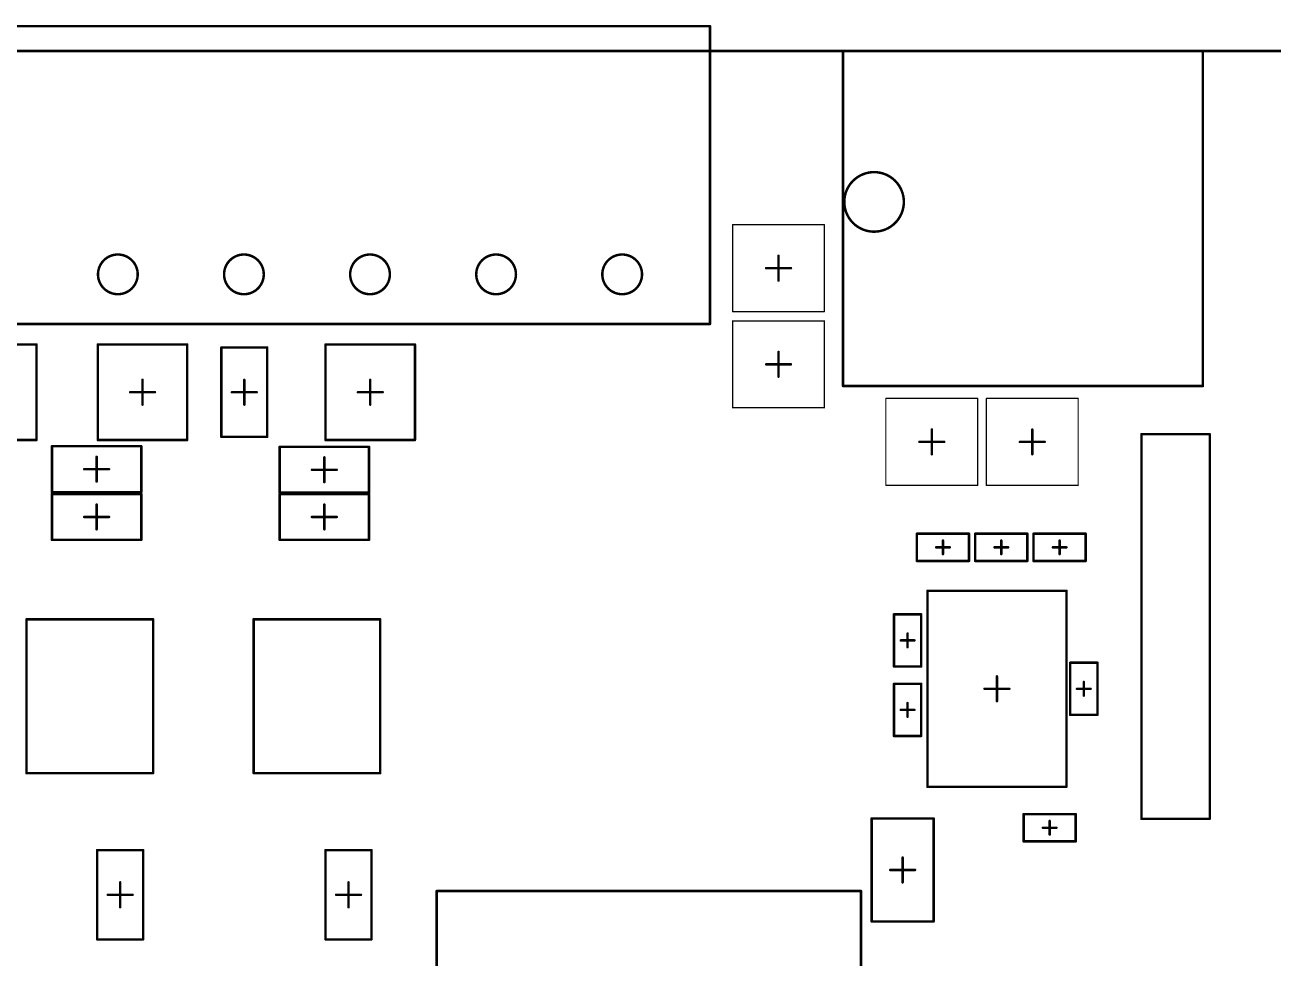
# Model space of a CAD drawing. Header units: millimetres. Extents: x 17 to 252, y 25 to 104.
# Drawn here: x 166.6 to 216.9, y 66.4 to 104.1 of the extents above; entities that cross this region are included whole.
import ezdxf

# ---------------------------------------------------------------- set-up
doc = ezdxf.new("R2010")
doc.units = ezdxf.units.MM
doc.layers.add('Mechanical1', color=6, linetype='Continuous')
doc.layers.add('Mechanical15', color=56, linetype='Continuous')

# ---------------------------------------------------------------- blocks, each defined once
blk = doc.blocks.new('AE11_0100_T000_0100_64')
at = {"layer": 'Mechanical15', "const_width": 0.1}
for points in [[(-2.9, 8.6), (-2.9, -8.5)], [(-2.9, 8.6), (20.375, 8.6)], [(20.375, 8.6), (20.375, -8.5)], [(-2.9, -8.5), (20.375, -8.5)]]:
    blk.add_lwpolyline(points, dxfattribs=at)
at = {"layer": 'Mechanical15', "const_width": 0.05}
for points in [[(-2.925, 8.6, 1), (-2.875, 8.6, 1)], [(-2.925, 8.6, 1), (-2.875, 8.6, 1)], [(20.35, 8.6, 1), (20.4, 8.6, 1)], [(20.35, 8.6, 1), (20.4, 8.6, 1)], [(-2.925, -8.5, 1), (-2.875, -8.5, 1)], [(-2.925, -8.5, 1), (-2.875, -8.5, 1)], [(20.35, -8.5, 1), (20.4, -8.5, 1)], [(20.35, -8.5, 1), (20.4, -8.5, 1)]]:
    blk.add_lwpolyline(points, format="xyb", close=True, dxfattribs=at)
blk = doc.blocks.new('TSOP65P640X120_16N_67')
at = {"layer": 'Mechanical15', "const_width": 0.1}
for points in [[(-3.95, -2.8), (-3.95, 2.8)], [(3.95, 2.8), (-3.95, 2.8)], [(3.95, -2.8), (3.95, 2.8)], [(0, -0.5), (0, 0.5)], [(0.5, 0), (-0.5, 0)], [(3.95, -2.8), (-3.95, -2.8)]]:
    blk.add_lwpolyline(points, dxfattribs=at)
at = {"layer": 'Mechanical15', "const_width": 0.05}
for points in [[(-3.975, 2.8, 1), (-3.925, 2.8, 1)], [(-3.975, 2.8, 1), (-3.925, 2.8, 1)], [(3.925, 2.8, 1), (3.975, 2.8, 1)], [(3.925, 2.8, 1), (3.975, 2.8, 1)], [(-0.025, 0.5, 1), (0.025, 0.5, 1)], [(-0.525, 0, 1), (-0.475, 0, 1)], [(0.475, 0, 1), (0.525, 0, 1)], [(-0.025, -0.5, 1), (0.025, -0.5, 1)], [(-3.975, -2.8, 1), (-3.925, -2.8, 1)], [(-3.975, -2.8, 1), (-3.925, -2.8, 1)], [(3.925, -2.8, 1), (3.975, -2.8, 1)], [(3.925, -2.8, 1), (3.975, -2.8, 1)]]:
    blk.add_lwpolyline(points, format="xyb", close=True, dxfattribs=at)
blk = doc.blocks.new('SOT95P230X111_3N_92')
at = {"layer": 'Mechanical15'}
for points, const_width in [([(1.85, 1.75), (-1.85, 1.75)], 0.05), ([(-1.85, 1.75), (-1.85, -1.75)], 0.05), ([(1.85, 1.75), (1.85, -1.75)], 0.05), ([(0, 0.5), (0, -0.5)], 0.1), ([(0.5, 0), (-0.5, 0)], 0.1), ([(1.85, -1.75), (-1.85, -1.75)], 0.05)]:
    blk.add_lwpolyline(points, dxfattribs=dict(at, const_width=const_width))
for points, const_width in [([(-1.863, 1.75, 1), (-1.838, 1.75, 1)], 0.025), ([(-1.863, 1.75, 1), (-1.838, 1.75, 1)], 0.025), ([(1.837, 1.75, 1), (1.862, 1.75, 1)], 0.025), ([(1.837, 1.75, 1), (1.862, 1.75, 1)], 0.025), ([(-0.025, 0.5, 1), (0.025, 0.5, 1)], 0.05), ([(-0.525, 0, 1), (-0.475, 0, 1)], 0.05), ([(0.475, 0, 1), (0.525, 0, 1)], 0.05), ([(-0.025, -0.5, 1), (0.025, -0.5, 1)], 0.05), ([(-1.863, -1.75, 1), (-1.838, -1.75, 1)], 0.025), ([(-1.863, -1.75, 1), (-1.838, -1.75, 1)], 0.025), ([(1.837, -1.75, 1), (1.862, -1.75, 1)], 0.025), ([(1.837, -1.75, 1), (1.862, -1.75, 1)], 0.025)]:
    blk.add_lwpolyline(points, format="xyb", close=True, dxfattribs=dict(at, const_width=const_width))
blk = doc.blocks.new('SOT95P230X111_3N_93')
at = {"layer": 'Mechanical15'}
for points, const_width in [([(1.85, 1.75), (-1.85, 1.75)], 0.05), ([(-1.85, 1.75), (-1.85, -1.75)], 0.05), ([(1.85, 1.75), (1.85, -1.75)], 0.05), ([(0, 0.5), (0, -0.5)], 0.1), ([(0.5, 0), (-0.5, 0)], 0.1), ([(1.85, -1.75), (-1.85, -1.75)], 0.05)]:
    blk.add_lwpolyline(points, dxfattribs=dict(at, const_width=const_width))
for points, const_width in [([(-1.863, 1.75, 1), (-1.838, 1.75, 1)], 0.025), ([(-1.863, 1.75, 1), (-1.838, 1.75, 1)], 0.025), ([(1.837, 1.75, 1), (1.862, 1.75, 1)], 0.025), ([(1.837, 1.75, 1), (1.862, 1.75, 1)], 0.025), ([(-0.025, 0.5, 1), (0.025, 0.5, 1)], 0.05), ([(-0.525, 0, 1), (-0.475, 0, 1)], 0.05), ([(0.475, 0, 1), (0.525, 0, 1)], 0.05), ([(-0.025, -0.5, 1), (0.025, -0.5, 1)], 0.05), ([(-1.863, -1.75, 1), (-1.838, -1.75, 1)], 0.025), ([(-1.863, -1.75, 1), (-1.838, -1.75, 1)], 0.025), ([(1.837, -1.75, 1), (1.862, -1.75, 1)], 0.025), ([(1.837, -1.75, 1), (1.862, -1.75, 1)], 0.025)]:
    blk.add_lwpolyline(points, format="xyb", close=True, dxfattribs=dict(at, const_width=const_width))
blk = doc.blocks.new('SOT95P230X111_3N_94')
at = {"layer": 'Mechanical15'}
for points, const_width in [([(1.85, 1.75), (-1.85, 1.75)], 0.05), ([(-1.85, 1.75), (-1.85, -1.75)], 0.05), ([(1.85, 1.75), (1.85, -1.75)], 0.05), ([(0, 0.5), (0, -0.5)], 0.1), ([(0.5, 0), (-0.5, 0)], 0.1), ([(1.85, -1.75), (-1.85, -1.75)], 0.05)]:
    blk.add_lwpolyline(points, dxfattribs=dict(at, const_width=const_width))
for points, const_width in [([(-1.863, 1.75, 1), (-1.838, 1.75, 1)], 0.025), ([(-1.863, 1.75, 1), (-1.838, 1.75, 1)], 0.025), ([(1.837, 1.75, 1), (1.862, 1.75, 1)], 0.025), ([(1.837, 1.75, 1), (1.862, 1.75, 1)], 0.025), ([(-0.025, 0.5, 1), (0.025, 0.5, 1)], 0.05), ([(-0.525, 0, 1), (-0.475, 0, 1)], 0.05), ([(0.475, 0, 1), (0.525, 0, 1)], 0.05), ([(-0.025, -0.5, 1), (0.025, -0.5, 1)], 0.05), ([(-1.863, -1.75, 1), (-1.838, -1.75, 1)], 0.025), ([(-1.863, -1.75, 1), (-1.838, -1.75, 1)], 0.025), ([(1.837, -1.75, 1), (1.862, -1.75, 1)], 0.025), ([(1.837, -1.75, 1), (1.862, -1.75, 1)], 0.025)]:
    blk.add_lwpolyline(points, format="xyb", close=True, dxfattribs=dict(at, const_width=const_width))
blk = doc.blocks.new('SOT95P230X111_3N_95')
at = {"layer": 'Mechanical15'}
for points, const_width in [([(1.85, 1.75), (-1.85, 1.75)], 0.05), ([(-1.85, 1.75), (-1.85, -1.75)], 0.05), ([(1.85, 1.75), (1.85, -1.75)], 0.05), ([(0, 0.5), (0, -0.5)], 0.1), ([(0.5, 0), (-0.5, 0)], 0.1), ([(1.85, -1.75), (-1.85, -1.75)], 0.05)]:
    blk.add_lwpolyline(points, dxfattribs=dict(at, const_width=const_width))
for points, const_width in [([(-1.863, 1.75, 1), (-1.838, 1.75, 1)], 0.025), ([(-1.863, 1.75, 1), (-1.838, 1.75, 1)], 0.025), ([(1.837, 1.75, 1), (1.862, 1.75, 1)], 0.025), ([(1.837, 1.75, 1), (1.862, 1.75, 1)], 0.025), ([(-0.025, 0.5, 1), (0.025, 0.5, 1)], 0.05), ([(-0.525, 0, 1), (-0.475, 0, 1)], 0.05), ([(0.475, 0, 1), (0.525, 0, 1)], 0.05), ([(-0.025, -0.5, 1), (0.025, -0.5, 1)], 0.05), ([(-1.863, -1.75, 1), (-1.838, -1.75, 1)], 0.025), ([(-1.863, -1.75, 1), (-1.838, -1.75, 1)], 0.025), ([(1.837, -1.75, 1), (1.862, -1.75, 1)], 0.025), ([(1.837, -1.75, 1), (1.862, -1.75, 1)], 0.025)]:
    blk.add_lwpolyline(points, format="xyb", close=True, dxfattribs=dict(at, const_width=const_width))
blk = doc.blocks.new('SOD65P270X115_2N_97')
at = {"layer": 'Mechanical15', "const_width": 0.1}
for points in [[(-2.075, -1.25), (-2.075, 1.25)], [(2.075, 1.25), (-2.075, 1.25)], [(2.075, -1.25), (2.075, 1.25)], [(0, -0.5), (0, 0.5)], [(0.5, 0), (-0.5, 0)], [(2.075, -1.25), (-2.075, -1.25)]]:
    blk.add_lwpolyline(points, dxfattribs=at)
at = {"layer": 'Mechanical15', "const_width": 0.05}
for points in [[(-2.1, 1.25, 1), (-2.05, 1.25, 1)], [(-2.1, 1.25, 1), (-2.05, 1.25, 1)], [(2.05, 1.25, 1), (2.1, 1.25, 1)], [(2.05, 1.25, 1), (2.1, 1.25, 1)], [(-0.025, 0.5, 1), (0.025, 0.5, 1)], [(-0.525, 0, 1), (-0.475, 0, 1)], [(0.475, 0, 1), (0.525, 0, 1)], [(-0.025, -0.5, 1), (0.025, -0.5, 1)], [(-2.1, -1.25, 1), (-2.05, -1.25, 1)], [(-2.1, -1.25, 1), (-2.05, -1.25, 1)], [(2.05, -1.25, 1), (2.1, -1.25, 1)], [(2.05, -1.25, 1), (2.1, -1.25, 1)]]:
    blk.add_lwpolyline(points, format="xyb", close=True, dxfattribs=at)
blk = doc.blocks.new('SOT90P247X115_3N_102')
at = {"layer": 'Mechanical15', "const_width": 0.1}
for points in [[(-1.925, 1.8), (-1.925, -1.8)], [(-1.925, 1.8), (1.925, 1.8)], [(1.925, 1.8), (1.925, -1.8)], [(0, 0.5), (0, -0.5)], [(-0.5, 0), (0.5, 0)], [(-1.925, -1.8), (1.925, -1.8)]]:
    blk.add_lwpolyline(points, dxfattribs=at)
at = {"layer": 'Mechanical15', "const_width": 0.05}
for points in [[(-1.95, 1.8, 1), (-1.9, 1.8, 1)], [(-1.95, 1.8, 1), (-1.9, 1.8, 1)], [(1.9, 1.8, 1), (1.95, 1.8, 1)], [(1.9, 1.8, 1), (1.95, 1.8, 1)], [(-0.025, 0.5, 1), (0.025, 0.5, 1)], [(-0.525, 0, 1), (-0.475, 0, 1)], [(0.475, 0, 1), (0.525, 0, 1)], [(-0.025, -0.5, 1), (0.025, -0.5, 1)], [(-1.95, -1.8, 1), (-1.9, -1.8, 1)], [(-1.95, -1.8, 1), (-1.9, -1.8, 1)], [(1.9, -1.8, 1), (1.95, -1.8, 1)], [(1.9, -1.8, 1), (1.95, -1.8, 1)]]:
    blk.add_lwpolyline(points, format="xyb", close=True, dxfattribs=at)
blk = doc.blocks.new('SOT90P247X115_3N_105')
at = {"layer": 'Mechanical15', "const_width": 0.1}
for points in [[(-1.925, 1.8), (-1.925, -1.8)], [(-1.925, 1.8), (1.925, 1.8)], [(1.925, 1.8), (1.925, -1.8)], [(0, 0.5), (0, -0.5)], [(-0.5, 0), (0.5, 0)], [(-1.925, -1.8), (1.925, -1.8)]]:
    blk.add_lwpolyline(points, dxfattribs=at)
at = {"layer": 'Mechanical15', "const_width": 0.05}
for points in [[(-1.95, 1.8, 1), (-1.9, 1.8, 1)], [(-1.95, 1.8, 1), (-1.9, 1.8, 1)], [(1.9, 1.8, 1), (1.95, 1.8, 1)], [(1.9, 1.8, 1), (1.95, 1.8, 1)], [(-0.025, 0.5, 1), (0.025, 0.5, 1)], [(-0.525, 0, 1), (-0.475, 0, 1)], [(0.475, 0, 1), (0.525, 0, 1)], [(-0.025, -0.5, 1), (0.025, -0.5, 1)], [(-1.95, -1.8, 1), (-1.9, -1.8, 1)], [(-1.95, -1.8, 1), (-1.9, -1.8, 1)], [(1.9, -1.8, 1), (1.95, -1.8, 1)], [(1.9, -1.8, 1), (1.95, -1.8, 1)]]:
    blk.add_lwpolyline(points, format="xyb", close=True, dxfattribs=at)
blk = doc.blocks.new('SOT90P247X115_3N_108')
at = {"layer": 'Mechanical15', "const_width": 0.1}
for points in [[(-1.925, 1.8), (-1.925, -1.8)], [(-1.925, 1.8), (1.925, 1.8)], [(1.925, 1.8), (1.925, -1.8)], [(0, 0.5), (0, -0.5)], [(-0.5, 0), (0.5, 0)], [(-1.925, -1.8), (1.925, -1.8)]]:
    blk.add_lwpolyline(points, dxfattribs=at)
at = {"layer": 'Mechanical15', "const_width": 0.05}
for points in [[(-1.95, 1.8, 1), (-1.9, 1.8, 1)], [(-1.95, 1.8, 1), (-1.9, 1.8, 1)], [(1.9, 1.8, 1), (1.95, 1.8, 1)], [(1.9, 1.8, 1), (1.95, 1.8, 1)], [(-0.025, 0.5, 1), (0.025, 0.5, 1)], [(-0.525, 0, 1), (-0.475, 0, 1)], [(0.475, 0, 1), (0.525, 0, 1)], [(-0.025, -0.5, 1), (0.025, -0.5, 1)], [(-1.95, -1.8, 1), (-1.9, -1.8, 1)], [(-1.95, -1.8, 1), (-1.9, -1.8, 1)], [(1.9, -1.8, 1), (1.95, -1.8, 1)], [(1.9, -1.8, 1), (1.95, -1.8, 1)]]:
    blk.add_lwpolyline(points, format="xyb", close=True, dxfattribs=at)
blk = doc.blocks.new('RESC1005X04N_147')
at = {"layer": 'Mechanical15', "const_width": 0.1}
for points in [[(-1.05, -0.55), (-1.05, 0.55)], [(1.05, 0.55), (-1.05, 0.55)], [(1.05, -0.55), (1.05, 0.55)], [(0.275, 0), (-0.275, 0)], [(0, -0.275), (0, 0.275)], [(1.05, -0.55), (-1.05, -0.55)]]:
    blk.add_lwpolyline(points, dxfattribs=at)
at = {"layer": 'Mechanical15', "const_width": 0.05}
for points in [[(-1.075, 0.55, 1), (-1.025, 0.55, 1)], [(-1.075, 0.55, 1), (-1.025, 0.55, 1)], [(1.025, 0.55, 1), (1.075, 0.55, 1)], [(1.025, 0.55, 1), (1.075, 0.55, 1)], [(-0.3, 0, 1), (-0.25, 0, 1)], [(-0.025, 0.275, 1), (0.025, 0.275, 1)], [(0.25, 0, 1), (0.3, 0, 1)], [(-1.075, -0.55, 1), (-1.025, -0.55, 1)], [(-1.075, -0.55, 1), (-1.025, -0.55, 1)], [(-0.025, -0.275, 1), (0.025, -0.275, 1)], [(1.025, -0.55, 1), (1.075, -0.55, 1)], [(1.025, -0.55, 1), (1.075, -0.55, 1)]]:
    blk.add_lwpolyline(points, format="xyb", close=True, dxfattribs=at)
blk = doc.blocks.new('RESC1005X04N_148')
at = {"layer": 'Mechanical15', "const_width": 0.1}
for points in [[(-1.05, -0.55), (-1.05, 0.55)], [(1.05, 0.55), (-1.05, 0.55)], [(1.05, -0.55), (1.05, 0.55)], [(0.275, 0), (-0.275, 0)], [(0, -0.275), (0, 0.275)], [(1.05, -0.55), (-1.05, -0.55)]]:
    blk.add_lwpolyline(points, dxfattribs=at)
at = {"layer": 'Mechanical15', "const_width": 0.05}
for points in [[(-1.075, 0.55, 1), (-1.025, 0.55, 1)], [(-1.075, 0.55, 1), (-1.025, 0.55, 1)], [(1.025, 0.55, 1), (1.075, 0.55, 1)], [(1.025, 0.55, 1), (1.075, 0.55, 1)], [(-0.3, 0, 1), (-0.25, 0, 1)], [(-0.025, 0.275, 1), (0.025, 0.275, 1)], [(0.25, 0, 1), (0.3, 0, 1)], [(-1.075, -0.55, 1), (-1.025, -0.55, 1)], [(-1.075, -0.55, 1), (-1.025, -0.55, 1)], [(-0.025, -0.275, 1), (0.025, -0.275, 1)], [(1.025, -0.55, 1), (1.075, -0.55, 1)], [(1.025, -0.55, 1), (1.075, -0.55, 1)]]:
    blk.add_lwpolyline(points, format="xyb", close=True, dxfattribs=at)
blk = doc.blocks.new('RESC2012X07N_168')
at = {"layer": 'Mechanical15', "const_width": 0.1}
for points in [[(-1.8, -0.925), (-1.8, 0.925)], [(-1.8, 0.925), (1.8, 0.925)], [(0, -0.5), (0, 0.5)], [(1.8, -0.925), (1.8, 0.925)], [(-0.5, 0), (0.5, 0)], [(-1.8, -0.925), (1.8, -0.925)]]:
    blk.add_lwpolyline(points, dxfattribs=at)
at = {"layer": 'Mechanical15', "const_width": 0.05}
for points in [[(-1.825, 0.925, 1), (-1.775, 0.925, 1)], [(-1.825, 0.925, 1), (-1.775, 0.925, 1)], [(-0.025, 0.5, 1), (0.025, 0.5, 1)], [(1.775, 0.925, 1), (1.825, 0.925, 1)], [(1.775, 0.925, 1), (1.825, 0.925, 1)], [(-0.525, 0, 1), (-0.475, 0, 1)], [(0.475, 0, 1), (0.525, 0, 1)], [(-0.025, -0.5, 1), (0.025, -0.5, 1)], [(-1.825, -0.925, 1), (-1.775, -0.925, 1)], [(-1.825, -0.925, 1), (-1.775, -0.925, 1)], [(1.775, -0.925, 1), (1.825, -0.925, 1)], [(1.775, -0.925, 1), (1.825, -0.925, 1)]]:
    blk.add_lwpolyline(points, format="xyb", close=True, dxfattribs=at)
blk = doc.blocks.new('RESC2012X07N_169')
at = {"layer": 'Mechanical15', "const_width": 0.1}
for points in [[(-1.8, -0.925), (-1.8, 0.925)], [(-1.8, 0.925), (1.8, 0.925)], [(0, -0.5), (0, 0.5)], [(1.8, -0.925), (1.8, 0.925)], [(-0.5, 0), (0.5, 0)], [(-1.8, -0.925), (1.8, -0.925)]]:
    blk.add_lwpolyline(points, dxfattribs=at)
at = {"layer": 'Mechanical15', "const_width": 0.05}
for points in [[(-1.825, 0.925, 1), (-1.775, 0.925, 1)], [(-1.825, 0.925, 1), (-1.775, 0.925, 1)], [(-0.025, 0.5, 1), (0.025, 0.5, 1)], [(1.775, 0.925, 1), (1.825, 0.925, 1)], [(1.775, 0.925, 1), (1.825, 0.925, 1)], [(-0.525, 0, 1), (-0.475, 0, 1)], [(0.475, 0, 1), (0.525, 0, 1)], [(-0.025, -0.5, 1), (0.025, -0.5, 1)], [(-1.825, -0.925, 1), (-1.775, -0.925, 1)], [(-1.825, -0.925, 1), (-1.775, -0.925, 1)], [(1.775, -0.925, 1), (1.825, -0.925, 1)], [(1.775, -0.925, 1), (1.825, -0.925, 1)]]:
    blk.add_lwpolyline(points, format="xyb", close=True, dxfattribs=at)
blk = doc.blocks.new('RESC2012X07N_170')
at = {"layer": 'Mechanical15', "const_width": 0.1}
for points in [[(-1.8, 0.925), (-1.8, -0.925)], [(-1.8, 0.925), (1.8, 0.925)], [(0, 0.5), (0, -0.5)], [(1.8, 0.925), (1.8, -0.925)], [(-0.5, 0), (0.5, 0)], [(-1.8, -0.925), (1.8, -0.925)]]:
    blk.add_lwpolyline(points, dxfattribs=at)
at = {"layer": 'Mechanical15', "const_width": 0.05}
for points in [[(-1.825, 0.925, 1), (-1.775, 0.925, 1)], [(-1.825, 0.925, 1), (-1.775, 0.925, 1)], [(-0.025, 0.5, 1), (0.025, 0.5, 1)], [(1.775, 0.925, 1), (1.825, 0.925, 1)], [(1.775, 0.925, 1), (1.825, 0.925, 1)], [(-0.525, 0, 1), (-0.475, 0, 1)], [(0.475, 0, 1), (0.525, 0, 1)], [(-0.025, -0.5, 1), (0.025, -0.5, 1)], [(-1.825, -0.925, 1), (-1.775, -0.925, 1)], [(-1.825, -0.925, 1), (-1.775, -0.925, 1)], [(1.775, -0.925, 1), (1.825, -0.925, 1)], [(1.775, -0.925, 1), (1.825, -0.925, 1)]]:
    blk.add_lwpolyline(points, format="xyb", close=True, dxfattribs=at)
blk = doc.blocks.new('RESC2012X07N_174')
at = {"layer": 'Mechanical15', "const_width": 0.1}
for points in [[(-1.8, 0.925), (-1.8, -0.925)], [(-1.8, 0.925), (1.8, 0.925)], [(0, 0.5), (0, -0.5)], [(1.8, 0.925), (1.8, -0.925)], [(-0.5, 0), (0.5, 0)], [(-1.8, -0.925), (1.8, -0.925)]]:
    blk.add_lwpolyline(points, dxfattribs=at)
at = {"layer": 'Mechanical15', "const_width": 0.05}
for points in [[(-1.825, 0.925, 1), (-1.775, 0.925, 1)], [(-1.825, 0.925, 1), (-1.775, 0.925, 1)], [(-0.025, 0.5, 1), (0.025, 0.5, 1)], [(1.775, 0.925, 1), (1.825, 0.925, 1)], [(1.775, 0.925, 1), (1.825, 0.925, 1)], [(-0.525, 0, 1), (-0.475, 0, 1)], [(0.475, 0, 1), (0.525, 0, 1)], [(-0.025, -0.5, 1), (0.025, -0.5, 1)], [(-1.825, -0.925, 1), (-1.775, -0.925, 1)], [(-1.825, -0.925, 1), (-1.775, -0.925, 1)], [(1.775, -0.925, 1), (1.825, -0.925, 1)], [(1.775, -0.925, 1), (1.825, -0.925, 1)]]:
    blk.add_lwpolyline(points, format="xyb", close=True, dxfattribs=at)
blk = doc.blocks.new('RESC2012X07N_179')
at = {"layer": 'Mechanical15', "const_width": 0.1}
for points in [[(-1.8, -0.925), (-1.8, 0.925)], [(-1.8, 0.925), (1.8, 0.925)], [(0, -0.5), (0, 0.5)], [(1.8, -0.925), (1.8, 0.925)], [(-0.5, 0), (0.5, 0)], [(-1.8, -0.925), (1.8, -0.925)]]:
    blk.add_lwpolyline(points, dxfattribs=at)
at = {"layer": 'Mechanical15', "const_width": 0.05}
for points in [[(-1.825, 0.925, 1), (-1.775, 0.925, 1)], [(-1.825, 0.925, 1), (-1.775, 0.925, 1)], [(-0.025, 0.5, 1), (0.025, 0.5, 1)], [(1.775, 0.925, 1), (1.825, 0.925, 1)], [(1.775, 0.925, 1), (1.825, 0.925, 1)], [(-0.525, 0, 1), (-0.475, 0, 1)], [(0.475, 0, 1), (0.525, 0, 1)], [(-0.025, -0.5, 1), (0.025, -0.5, 1)], [(-1.825, -0.925, 1), (-1.775, -0.925, 1)], [(-1.825, -0.925, 1), (-1.775, -0.925, 1)], [(1.775, -0.925, 1), (1.825, -0.925, 1)], [(1.775, -0.925, 1), (1.825, -0.925, 1)]]:
    blk.add_lwpolyline(points, format="xyb", close=True, dxfattribs=at)
blk = doc.blocks.new('RESC2012X07N_180')
at = {"layer": 'Mechanical15', "const_width": 0.1}
for points in [[(-1.8, -0.925), (-1.8, 0.925)], [(-1.8, 0.925), (1.8, 0.925)], [(0, -0.5), (0, 0.5)], [(1.8, -0.925), (1.8, 0.925)], [(-0.5, 0), (0.5, 0)], [(-1.8, -0.925), (1.8, -0.925)]]:
    blk.add_lwpolyline(points, dxfattribs=at)
at = {"layer": 'Mechanical15', "const_width": 0.05}
for points in [[(-1.825, 0.925, 1), (-1.775, 0.925, 1)], [(-1.825, 0.925, 1), (-1.775, 0.925, 1)], [(-0.025, 0.5, 1), (0.025, 0.5, 1)], [(1.775, 0.925, 1), (1.825, 0.925, 1)], [(1.775, 0.925, 1), (1.825, 0.925, 1)], [(-0.525, 0, 1), (-0.475, 0, 1)], [(0.475, 0, 1), (0.525, 0, 1)], [(-0.025, -0.5, 1), (0.025, -0.5, 1)], [(-1.825, -0.925, 1), (-1.775, -0.925, 1)], [(-1.825, -0.925, 1), (-1.775, -0.925, 1)], [(1.775, -0.925, 1), (1.825, -0.925, 1)], [(1.775, -0.925, 1), (1.825, -0.925, 1)]]:
    blk.add_lwpolyline(points, format="xyb", close=True, dxfattribs=at)
blk = doc.blocks.new('RESC2012X07N_181')
at = {"layer": 'Mechanical15', "const_width": 0.1}
for points in [[(-1.8, 0.925), (-1.8, -0.925)], [(-1.8, 0.925), (1.8, 0.925)], [(0, 0.5), (0, -0.5)], [(1.8, 0.925), (1.8, -0.925)], [(-0.5, 0), (0.5, 0)], [(-1.8, -0.925), (1.8, -0.925)]]:
    blk.add_lwpolyline(points, dxfattribs=at)
at = {"layer": 'Mechanical15', "const_width": 0.05}
for points in [[(-1.825, 0.925, 1), (-1.775, 0.925, 1)], [(-1.825, 0.925, 1), (-1.775, 0.925, 1)], [(-0.025, 0.5, 1), (0.025, 0.5, 1)], [(1.775, 0.925, 1), (1.825, 0.925, 1)], [(1.775, 0.925, 1), (1.825, 0.925, 1)], [(-0.525, 0, 1), (-0.475, 0, 1)], [(0.475, 0, 1), (0.525, 0, 1)], [(-0.025, -0.5, 1), (0.025, -0.5, 1)], [(-1.825, -0.925, 1), (-1.775, -0.925, 1)], [(-1.825, -0.925, 1), (-1.775, -0.925, 1)], [(1.775, -0.925, 1), (1.825, -0.925, 1)], [(1.775, -0.925, 1), (1.825, -0.925, 1)]]:
    blk.add_lwpolyline(points, format="xyb", close=True, dxfattribs=at)
blk = doc.blocks.new('AJ31_1006_TKSR_RPU0_274')
at = {"layer": 'Mechanical15', "const_width": 0.1}
for points in [[(7.25, 5), (-7.25, 5)], [(-7.25, 5), (-7.25, -8.5)], [(7.25, 5), (7.25, -8.5)], [(7.25, -8.5), (-7.25, -8.5)]]:
    blk.add_lwpolyline(points, dxfattribs=at)
at = {"layer": 'Mechanical15', "const_width": 0.05}
for points in [[(-7.275, 5, 1), (-7.225, 5, 1)], [(-7.275, 5, 1), (-7.225, 5, 1)], [(7.225, 5, 1), (7.275, 5, 1)], [(7.225, 5, 1), (7.275, 5, 1)], [(-7.275, -8.5, 1), (-7.225, -8.5, 1)], [(-7.275, -8.5, 1), (-7.225, -8.5, 1)], [(7.225, -8.5, 1), (7.275, -8.5, 1)], [(7.225, -8.5, 1), (7.275, -8.5, 1)]]:
    blk.add_lwpolyline(points, format="xyb", close=True, dxfattribs=at)
blk = doc.blocks.new('AJ23_1006_T8P0_VFC0_275')
at = {"layer": 'Mechanical15', "const_width": 0.1}
for points in [[(-7.75, 1.375), (7.75, 1.375)], [(-7.75, 1.375), (-7.75, -1.375)], [(7.75, 1.375), (7.75, -1.375)], [(-7.75, -1.375), (7.75, -1.375)]]:
    blk.add_lwpolyline(points, dxfattribs=at)
at = {"layer": 'Mechanical15', "const_width": 0.05}
for points in [[(-7.775, 1.375, 1), (-7.725, 1.375, 1)], [(-7.775, 1.375, 1), (-7.725, 1.375, 1)], [(7.725, 1.375, 1), (7.775, 1.375, 1)], [(7.725, 1.375, 1), (7.775, 1.375, 1)], [(-7.775, -1.375, 1), (-7.725, -1.375, 1)], [(-7.775, -1.375, 1), (-7.725, -1.375, 1)], [(7.725, -1.375, 1), (7.775, -1.375, 1)], [(7.725, -1.375, 1), (7.775, -1.375, 1)]]:
    blk.add_lwpolyline(points, format="xyb", close=True, dxfattribs=at)
blk = doc.blocks.new('AJ61_1011_TAPR_RNS0_276')
at = {"layer": 'Mechanical15', "const_width": 0.1}
for points in [[(-3.54, 2), (-3.54, -10)], [(54.35, 2), (-3.54, 2)], [(54.35, -10), (-3.54, -10)]]:
    blk.add_lwpolyline(points, dxfattribs=at)
at = {"layer": 'Mechanical15', "const_width": 0.05}
for points in [[(-3.565, 2, 1), (-3.515, 2, 1)], [(-3.565, 2, 1), (-3.515, 2, 1)], [(-3.565, -10, 1), (-3.515, -10, 1)], [(-3.565, -10, 1), (-3.515, -10, 1)]]:
    blk.add_lwpolyline(points, format="xyb", close=True, dxfattribs=at)
blk = doc.blocks.new('CAPC1005X06N_289')
at = {"layer": 'Mechanical15', "const_width": 0.1}
for points in [[(-1.05, 0.55), (1.05, 0.55)], [(-1.05, -0.55), (-1.05, 0.55)], [(1.05, -0.55), (1.05, 0.55)], [(-0.275, 0), (0.275, 0)], [(0, -0.275), (0, 0.275)], [(-1.05, -0.55), (1.05, -0.55)]]:
    blk.add_lwpolyline(points, dxfattribs=at)
at = {"layer": 'Mechanical15', "const_width": 0.05}
for points in [[(-1.075, 0.55, 1), (-1.025, 0.55, 1)], [(-1.075, 0.55, 1), (-1.025, 0.55, 1)], [(1.025, 0.55, 1), (1.075, 0.55, 1)], [(1.025, 0.55, 1), (1.075, 0.55, 1)], [(-0.3, 0, 1), (-0.25, 0, 1)], [(-0.025, 0.275, 1), (0.025, 0.275, 1)], [(0.25, 0, 1), (0.3, 0, 1)], [(-1.075, -0.55, 1), (-1.025, -0.55, 1)], [(-1.075, -0.55, 1), (-1.025, -0.55, 1)], [(-0.025, -0.275, 1), (0.025, -0.275, 1)], [(1.025, -0.55, 1), (1.075, -0.55, 1)], [(1.025, -0.55, 1), (1.075, -0.55, 1)]]:
    blk.add_lwpolyline(points, format="xyb", close=True, dxfattribs=at)
blk = doc.blocks.new('CAPC1005X06N_290')
at = {"layer": 'Mechanical15', "const_width": 0.1}
for points in [[(-1.05, 0.55), (1.05, 0.55)], [(-1.05, -0.55), (-1.05, 0.55)], [(1.05, -0.55), (1.05, 0.55)], [(-0.275, 0), (0.275, 0)], [(0, -0.275), (0, 0.275)], [(-1.05, -0.55), (1.05, -0.55)]]:
    blk.add_lwpolyline(points, dxfattribs=at)
at = {"layer": 'Mechanical15', "const_width": 0.05}
for points in [[(-1.075, 0.55, 1), (-1.025, 0.55, 1)], [(-1.075, 0.55, 1), (-1.025, 0.55, 1)], [(1.025, 0.55, 1), (1.075, 0.55, 1)], [(1.025, 0.55, 1), (1.075, 0.55, 1)], [(-0.3, 0, 1), (-0.25, 0, 1)], [(-0.025, 0.275, 1), (0.025, 0.275, 1)], [(0.25, 0, 1), (0.3, 0, 1)], [(-1.075, -0.55, 1), (-1.025, -0.55, 1)], [(-1.075, -0.55, 1), (-1.025, -0.55, 1)], [(-0.025, -0.275, 1), (0.025, -0.275, 1)], [(1.025, -0.55, 1), (1.075, -0.55, 1)], [(1.025, -0.55, 1), (1.075, -0.55, 1)]]:
    blk.add_lwpolyline(points, format="xyb", close=True, dxfattribs=at)
blk = doc.blocks.new('CAPC1005X06N_291')
at = {"layer": 'Mechanical15', "const_width": 0.1}
for points in [[(-1.05, 0.55), (1.05, 0.55)], [(-1.05, -0.55), (-1.05, 0.55)], [(1.05, -0.55), (1.05, 0.55)], [(-0.275, 0), (0.275, 0)], [(0, -0.275), (0, 0.275)], [(-1.05, -0.55), (1.05, -0.55)]]:
    blk.add_lwpolyline(points, dxfattribs=at)
at = {"layer": 'Mechanical15', "const_width": 0.05}
for points in [[(-1.075, 0.55, 1), (-1.025, 0.55, 1)], [(-1.075, 0.55, 1), (-1.025, 0.55, 1)], [(1.025, 0.55, 1), (1.075, 0.55, 1)], [(1.025, 0.55, 1), (1.075, 0.55, 1)], [(-0.3, 0, 1), (-0.25, 0, 1)], [(-0.025, 0.275, 1), (0.025, 0.275, 1)], [(0.25, 0, 1), (0.3, 0, 1)], [(-1.075, -0.55, 1), (-1.025, -0.55, 1)], [(-1.075, -0.55, 1), (-1.025, -0.55, 1)], [(-0.025, -0.275, 1), (0.025, -0.275, 1)], [(1.025, -0.55, 1), (1.075, -0.55, 1)], [(1.025, -0.55, 1), (1.075, -0.55, 1)]]:
    blk.add_lwpolyline(points, format="xyb", close=True, dxfattribs=at)
blk = doc.blocks.new('CAPC1005X06N_292')
at = {"layer": 'Mechanical15', "const_width": 0.1}
for points in [[(1.05, 0.55), (-1.05, 0.55)], [(-1.05, -0.55), (-1.05, 0.55)], [(1.05, -0.55), (1.05, 0.55)], [(0.275, 0), (-0.275, 0)], [(0, -0.275), (0, 0.275)], [(1.05, -0.55), (-1.05, -0.55)]]:
    blk.add_lwpolyline(points, dxfattribs=at)
at = {"layer": 'Mechanical15', "const_width": 0.05}
for points in [[(-1.075, 0.55, 1), (-1.025, 0.55, 1)], [(-1.075, 0.55, 1), (-1.025, 0.55, 1)], [(1.025, 0.55, 1), (1.075, 0.55, 1)], [(1.025, 0.55, 1), (1.075, 0.55, 1)], [(-0.3, 0, 1), (-0.25, 0, 1)], [(-0.025, 0.275, 1), (0.025, 0.275, 1)], [(0.25, 0, 1), (0.3, 0, 1)], [(-1.075, -0.55, 1), (-1.025, -0.55, 1)], [(-1.075, -0.55, 1), (-1.025, -0.55, 1)], [(-0.025, -0.275, 1), (0.025, -0.275, 1)], [(1.025, -0.55, 1), (1.075, -0.55, 1)], [(1.025, -0.55, 1), (1.075, -0.55, 1)]]:
    blk.add_lwpolyline(points, format="xyb", close=True, dxfattribs=at)
blk = doc.blocks.new('CAPC1005X06N_293')
at = {"layer": 'Mechanical15', "const_width": 0.1}
for points in [[(-1.05, 0.55), (1.05, 0.55)], [(-1.05, -0.55), (-1.05, 0.55)], [(1.05, -0.55), (1.05, 0.55)], [(-0.275, 0), (0.275, 0)], [(0, -0.275), (0, 0.275)], [(-1.05, -0.55), (1.05, -0.55)]]:
    blk.add_lwpolyline(points, dxfattribs=at)
at = {"layer": 'Mechanical15', "const_width": 0.05}
for points in [[(-1.075, 0.55, 1), (-1.025, 0.55, 1)], [(-1.075, 0.55, 1), (-1.025, 0.55, 1)], [(1.025, 0.55, 1), (1.075, 0.55, 1)], [(1.025, 0.55, 1), (1.075, 0.55, 1)], [(-0.3, 0, 1), (-0.25, 0, 1)], [(-0.025, 0.275, 1), (0.025, 0.275, 1)], [(0.25, 0, 1), (0.3, 0, 1)], [(-1.075, -0.55, 1), (-1.025, -0.55, 1)], [(-1.075, -0.55, 1), (-1.025, -0.55, 1)], [(-0.025, -0.275, 1), (0.025, -0.275, 1)], [(1.025, -0.55, 1), (1.075, -0.55, 1)], [(1.025, -0.55, 1), (1.075, -0.55, 1)]]:
    blk.add_lwpolyline(points, format="xyb", close=True, dxfattribs=at)

msp = doc.modelspace()

# ---------------------------------------------------------------- linework, layer by layer
at = {"layer": 'Mechanical1', "const_width": 0.1}
msp.add_lwpolyline([(19, 103), (250, 103)], dxfattribs=at)
at = {"layer": 'Mechanical1'}
for points, const_width in [([(202.05, 96.92, 1), (199.65, 96.92, 1)], 0.1), ([(199.625, 96.92, 1), (199.675, 96.92, 1)], 0.05), ([(202.025, 96.92, 1), (202.075, 96.92, 1)], 0.05), ([(171.18, 94, 1), (169.58, 94, 1)], 0.1), ([(176.26, 94, 1), (174.66, 94, 1)], 0.1), ([(181.34, 94, 1), (179.74, 94, 1)], 0.1), ([(186.42, 94, 1), (184.82, 94, 1)], 0.1), ([(191.5, 94, 1), (189.9, 94, 1)], 0.1), ([(169.555, 94, 1), (169.605, 94, 1)], 0.05), ([(171.155, 94, 1), (171.205, 94, 1)], 0.05), ([(174.635, 94, 1), (174.685, 94, 1)], 0.05), ([(176.235, 94, 1), (176.285, 94, 1)], 0.05), ([(179.715, 94, 1), (179.765, 94, 1)], 0.05), ([(181.315, 94, 1), (181.365, 94, 1)], 0.05), ([(184.795, 94, 1), (184.845, 94, 1)], 0.05), ([(186.395, 94, 1), (186.445, 94, 1)], 0.05), ([(189.875, 94, 1), (189.925, 94, 1)], 0.05), ([(191.475, 94, 1), (191.525, 94, 1)], 0.05)]:
    msp.add_lwpolyline(points, format="xyb", close=True, dxfattribs=dict(at, const_width=const_width))
at = {"layer": 'Mechanical15', "const_width": 0.1}
for points in [[(166.7, 80.1), (171.8, 80.1)], [(166.7, 73.9), (166.7, 80.1)], [(171.8, 73.9), (171.8, 80.1)], [(175.85, 80.1), (180.95, 80.1)], [(175.85, 73.9), (175.85, 80.1)], [(180.95, 73.9), (180.95, 80.1)], [(166.7, 73.9), (171.8, 73.9)], [(175.85, 73.9), (180.95, 73.9)]]:
    msp.add_lwpolyline(points, dxfattribs=at)
at = {"layer": 'Mechanical15', "const_width": 0.05}
for points in [[(166.675, 80.1, 1), (166.725, 80.1, 1)], [(166.675, 80.1, 1), (166.725, 80.1, 1)], [(171.775, 80.1, 1), (171.825, 80.1, 1)], [(171.775, 80.1, 1), (171.825, 80.1, 1)], [(175.825, 80.1, 1), (175.875, 80.1, 1)], [(175.825, 80.1, 1), (175.875, 80.1, 1)], [(180.925, 80.1, 1), (180.975, 80.1, 1)], [(180.925, 80.1, 1), (180.975, 80.1, 1)], [(166.675, 73.9, 1), (166.725, 73.9, 1)], [(166.675, 73.9, 1), (166.725, 73.9, 1)], [(171.775, 73.9, 1), (171.825, 73.9, 1)], [(171.775, 73.9, 1), (171.825, 73.9, 1)], [(175.825, 73.9, 1), (175.875, 73.9, 1)], [(175.825, 73.9, 1), (175.875, 73.9, 1)], [(180.925, 73.9, 1), (180.975, 73.9, 1)], [(180.925, 73.9, 1), (180.975, 73.9, 1)]]:
    msp.add_lwpolyline(points, format="xyb", close=True, dxfattribs=at)

# ---------------------------------------------------------------- block references
for name, p, rotation in [('AJ61_1011_TAPR_RNS0_276', (190.7, 94), 180), ('AJ31_1006_TKSR_RPU0_274', (206.85, 94.5), 180), ('SOT95P230X111_3N_92', (197, 94.25), 180), ('SOT95P230X111_3N_93', (197, 90.375), 180), ('SOT90P247X115_3N_108', (165.3, 89.25), 270), ('SOT90P247X115_3N_102', (171.375, 89.25), 270), ('RESC2012X07N_174', (175.475, 89.25), 270), ('SOT90P247X115_3N_105', (180.55, 89.25), 270), ('SOT95P230X111_3N_94', (203.175, 87.25), 180), ('SOT95P230X111_3N_95', (207.225, 87.25), 180), ('AJ23_1006_T8P0_VFC0_275', (213, 79.81), 270), ('RESC2012X07N_168', (169.525, 86.15), 360), ('RESC2012X07N_179', (178.7, 86.125), 360), ('RESC2012X07N_169', (169.525, 84.225), 360), ('RESC2012X07N_180', (178.7, 84.225), 360), ('CAPC1005X06N_289', (203.625, 83), 360), ('CAPC1005X06N_290', (205.975, 83), 360), ('CAPC1005X06N_293', (208.325, 83), 360), ('TSOP65P640X120_16N_67', (205.8, 77.3), 90), ('RESC1005X04N_148', (202.2, 79.25), 90), ('CAPC1005X06N_292', (209.3, 77.3), 90), ('RESC1005X04N_147', (202.2, 76.45), 90), ('SOD65P270X115_2N_97', (202, 70), 90), ('CAPC1005X06N_291', (207.925, 71.7), 360), ('RESC2012X07N_170', (170.475, 69), 270), ('RESC2012X07N_181', (179.675, 69), 270), ('AE11_0100_T000_0100_64', (191.725, 66.25), 270)]:
    msp.add_blockref(name, p, dxfattribs=dict(rotation=rotation))

doc.saveas('drawing.dxf')
